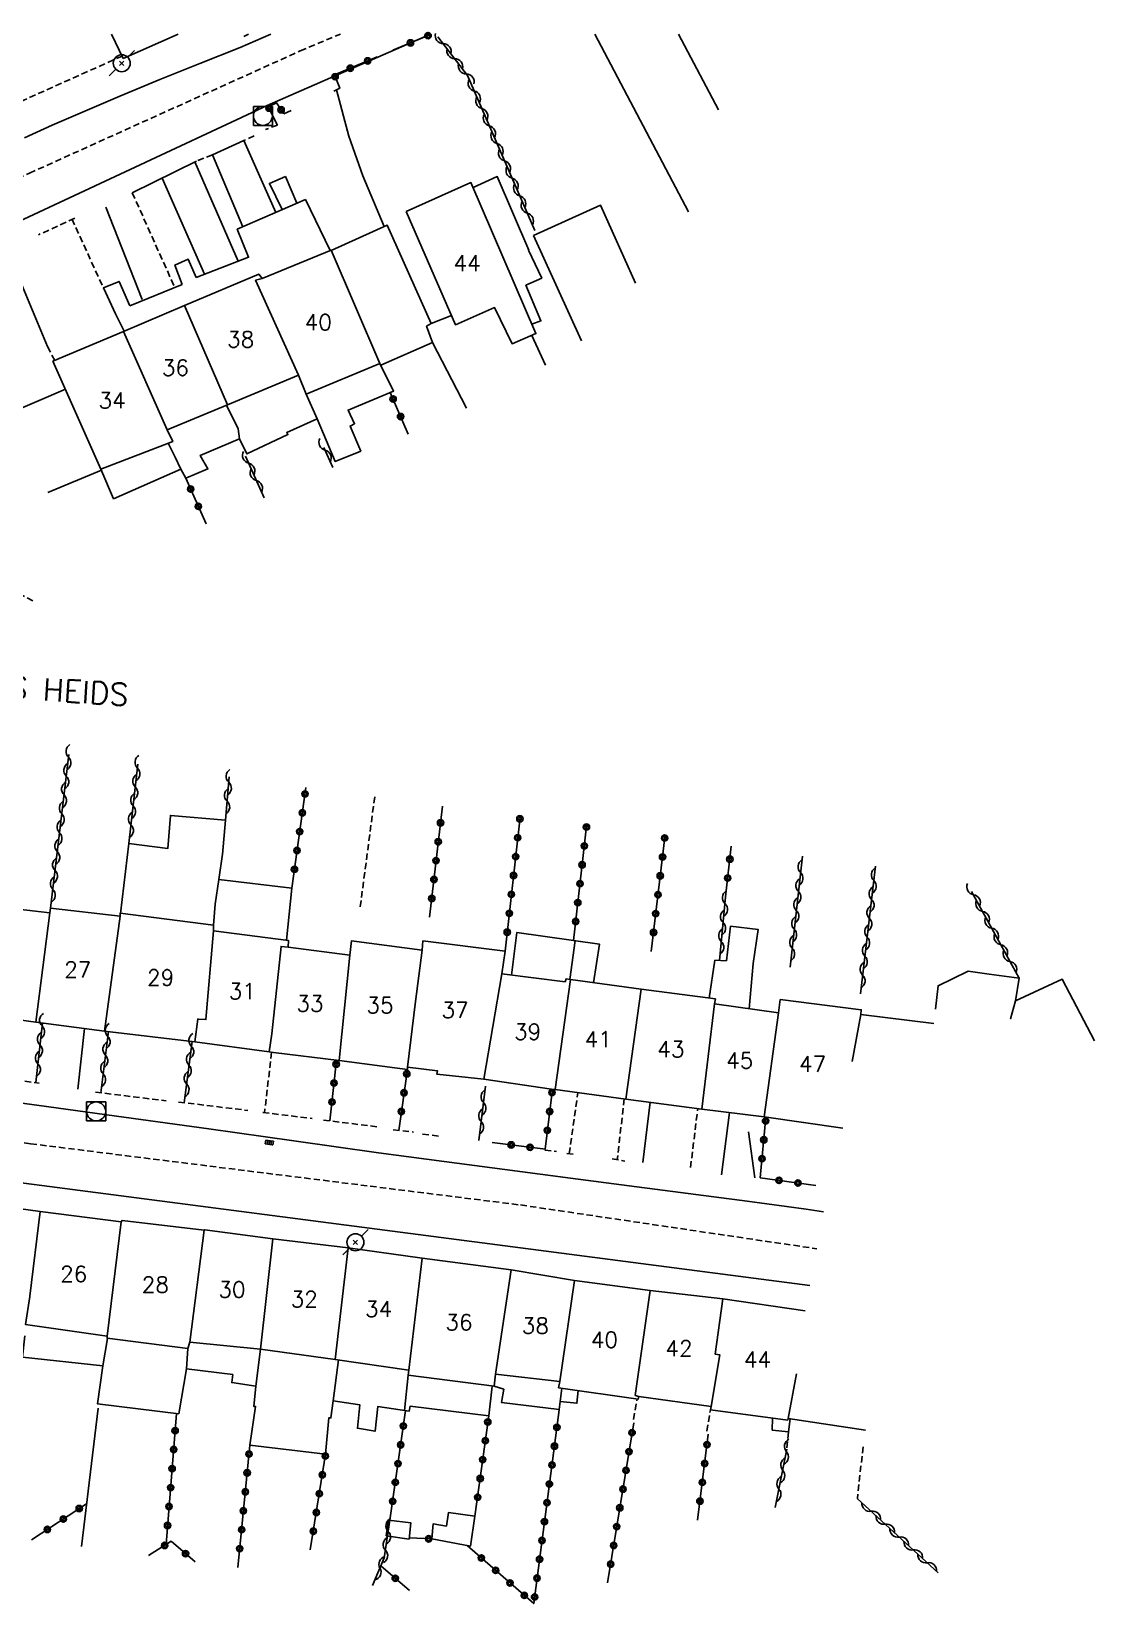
# Model space of a CAD drawing. Header units: millimetres. Extents: x 254999 to 256000, y 142999 to 144000.
# Drawn here: x 255484.3 to 255568.2, y 143876.2 to 144000.2 of the extents above; entities that cross this region are included whole.
import ezdxf
from ezdxf.enums import TextEntityAlignment as Align

# ---------------------------------------------------------------- set-up
doc = ezdxf.new("R2010")
doc.units = ezdxf.units.MM
doc.linetypes.add('DASHED', pattern=[0.75, 0.5, -0.25])
doc.layers.get('0').update_dxf_attribs({"linetype": 'CONTINUOUS'})
for name, color, linetype in [('W0001', 6, 'DASHED'), ('W0008', 7, 'CONTINUOUS'), ('W0014', 7, 'CONTINUOUS'), ('W0017', 7, 'CONTINUOUS'), ('W0101', 7, 'CONTINUOUS'), ('W0104', 1, 'CONTINUOUS'), ('W0105', 7, 'CONTINUOUS'), ('W0112', 1, 'DASHED'), ('W0300', 7, 'CONTINUOUS'), ('W0310', 3, 'CONTINUOUS'), ('W0323', 7, 'CONTINUOUS'), ('W0333', 7, 'CONTINUOUS'), ('W0401', 7, 'CONTINUOUS'), ('W0420', 7, 'CONTINUOUS'), ('W0473', 7, 'CONTINUOUS'), ('W0989', 7, 'CONTINUOUS'), ('W0991', 7, 'CONTINUOUS'), ('W1102', 7, 'CONTINUOUS')]:
    doc.layers.add(name, color=color, linetype=linetype)
doc.styles.get("Standard").update_dxf_attribs({"font": 'romans.shx', "width": 0.85})

# ---------------------------------------------------------------- blocks, each defined once
blk = doc.blocks.new('T473')
for p, q in [((-0.166667, 0.166667), (0.166667, -0.166667)), ((-0.166667, -0.166667), (0.166667, 0.166667)), ((0.500001, 0.500001), (1.000002, 1.000002)), ((-1.000002, -1.000002), (-0.500001, -0.500001))]:
    blk.add_line(p, q)
blk.add_ellipse((0, 0), major_axis=(0.471405, 0.471405), ratio=1, start_param=5.4977871438, end_param=11.780972451)
blk = doc.blocks.new('T401')
for p, q in [((-0.3, 0.3), (0, 0.3)), ((-0.3, -0.25), (-0.3, 0.3)), ((-0.3, 0.15), (0, 0.15)), ((-0.3, 0), (0, 0)), ((0, 0.3), (0, -0.25)), ((-0.3, -0.15), (0, -0.15)), ((-0.3, -0.25), (-0.3, -0.3)), ((-0.3, -0.3), (0, -0.3)), ((0, -0.3), (0, -0.25))]:
    blk.add_line(p, q)
blk = doc.blocks.new('T420')
for p, q in [((0.75, 0.75), (-0.75, 0.75)), ((-0.75, 0.75), (-0.75, -0.75)), ((0.75, 0.75), (0.75, -0.75)), ((0.75, -0.75), (-0.75, -0.75))]:
    blk.add_line(p, q)
blk.add_ellipse((0, 0), major_axis=(-0.53, 0.53), ratio=1, start_param=3.926991, end_param=10.210176)
blk = doc.blocks.new('t310o')
at = {"color": 0, "linetype": 'Continuous'}
for centre, start, end in [((-0.5, 0.38), 216.8699, 323.1304), ((0.5, -0.37), 36.8699, 143.1303)]:
    blk.add_arc(centre, 0.625, start, end, dxfattribs=at)
blk = doc.blocks.new('t323o')
at = {"color": 0, "linetype": 'Continuous'}
for radius in [0.25, 0.15]:
    blk.add_circle((0, 0), radius, dxfattribs=at)

msp = doc.modelspace()

# ---------------------------------------------------------------- linework, layer by layer
at = {"layer": 'W0001'}
for points in [[(255390.5, 143924.52), (255403.19, 143938.82), (255411.83, 143949.71), (255424.37, 143964.66), (255438.06, 143980.4), (255446.26, 143978.97), (255453.14, 143978.86), (255459.47, 143979.39), (255465.38, 143980.71), (255471.64, 143983.3), (255484.16, 143989.03), (255505.51, 143998.67), (255508.68, 144000)], [(255390.5, 143924.52), (255409.2, 143922.14), (255425.9, 143920.15), (255457.73, 143916.13), (255484.25, 143912.48), (255522.9, 143907.65), (255546.25, 143904.2)]]:
    msp.add_lwpolyline(points, dxfattribs=at)
at = {"layer": 'W0008'}
for points in [[(255503.2, 144000), (255500.77, 143998.94)], [(255502.91, 143994.36), (255515.78, 144000)], [(255500.77, 143998.94), (255497.59, 143997.69), (255494.43, 143996.41), (255491.28, 143995.11), (255488.15, 143993.77), (255485.96, 143992.81), (255483.78, 143991.82)]]:
    msp.add_lwpolyline(points, dxfattribs=at)
at = {"layer": 'W0014'}
for points in [[(255479.68, 143983.53), (255502.91, 143994.36)], [(255498.6, 143990.49), (255501.06, 143991.6)], [(255492.27, 143987.48), (255497.33, 143989.99)], [(255423.73, 143917.17), (255545.7, 143901.29)], [(255511.7, 143911.76), (255505.01, 143912.72), (255498.31, 143913.66), (255491.61, 143914.59), (255484.92, 143915.5), (255477.35, 143916.51)], [(255546.8, 143907.11), (255545.43, 143907.33), (255540.77, 143907.94), (255536.12, 143908.55), (255531.47, 143909.16), (255526.82, 143909.77), (255523.04, 143910.27), (255519.26, 143910.77), (255515.48, 143911.26), (255511.7, 143911.76)]]:
    msp.add_lwpolyline(points, dxfattribs=at)
at = {"layer": 'W0017'}
for points in [[(255508.37, 143995.61), (255509.36, 143991.96), (255510.46, 143988.82), (255512.13, 143984.83)], [(255501.06, 143991.6), (255503.59, 143985.94)], [(255497.19, 143989.92), (255500.62, 143982.08)], [(255498.6, 143990.49), (255500.98, 143984.8)], [(255494.62, 143988.65), (255497.97, 143981.07)], [(255490.19, 143986.34), (255493.04, 143979.08)], [(255485.58, 143975.35), (255482.42, 143982.94)], [(255487.97, 143916.78), (255488.49, 143921.57)], [(255532.55, 143911), (255533.12, 143915.75)], [(255538.74, 143910.02), (255539.38, 143914.94)], [(255540.86, 143913.43), (255541.37, 143909.8)]]:
    msp.add_lwpolyline(points, dxfattribs=at)
at = {"layer": 'W0101'}
msp.add_lwpolyline([(255513.88, 143986), (255518.98, 143988.29), (255524.1, 143976.38), (255522.23, 143975.58), (255520.84, 143978.43), (255517.76, 143977.08)], close=True, dxfattribs=at)
for points in [[(255502.51, 143980.73), (255507.95, 143982.96), (255511.8, 143974.01), (255505.99, 143971.61), (255505.37, 143973.1)], [(255496.39, 143978.59), (255502.24, 143981.07), (255502.51, 143980.73), (255502.51, 143980.73)], [(255491.57, 143976.54), (255496.39, 143978.59)], [(255486.01, 143974.2), (255491.57, 143976.54)], [(255495.01, 143968.78), (255495.46, 143967.88), (255489.8, 143965.68), (255486.01, 143974.2)], [(255505.37, 143973.1), (255499.77, 143970.76)], [(255499.77, 143970.76), (255495.01, 143968.78), (255495.01, 143968.78)], [(255480.75, 143931.28), (255485.77, 143930.7)], [(255485.77, 143930.7), (255485.83, 143931.05), (255491.32, 143930.42)], [(255491.32, 143930.42), (255491.3, 143930.66), (255498.67, 143929.72), (255498.67, 143929.28)], [(255498.67, 143929.28), (255504.6, 143928.51), (255504.57, 143927.98), (255504.57, 143927.98)], [(255504.57, 143927.98), (255509.43, 143927.36), (255509.43, 143927.36)], [(255509.43, 143927.36), (255509.55, 143928.48), (255515.13, 143927.75)], [(255515.13, 143927.75), (255515.19, 143928.48), (255521.67, 143927.68), (255521.41, 143925.87)], [(255526.84, 143925.43), (255526.49, 143925.48), (255526.41, 143925.26), (255521.41, 143925.87)], [(255532.4, 143924.67), (255526.84, 143925.43)], [(255561.92, 143923.76), (255562.21, 143925.54), (255559.85, 143925.86), (255558.19, 143926.1), (255555.82, 143924.94), (255555.63, 143923.09)], [(255568.17, 143920.61), (255565.6, 143925.47), (255561.92, 143923.76)], [(255538.18, 143923.51), (255538.26, 143923.91), (255532.4, 143924.67)], [(255543.23, 143922.81), (255538.18, 143923.51)], [(255549.74, 143922.68), (255549.77, 143923.05), (255543.38, 143923.85), (255543.24, 143922.81), (255543.23, 143922.81)], [(255479.45, 143922.78), (255484.67, 143922.07)], [(255484.67, 143922.07), (255490.08, 143921.36)], [(255555.48, 143921.96), (255549.74, 143922.68)], [(255490.08, 143921.36), (255497.19, 143920.52)], [(255497.19, 143920.52), (255503.06, 143919.74)], [(255503.06, 143919.74), (255503.41, 143919.69), (255508.59, 143919.04), (255508.59, 143919.04)], [(255508.59, 143919.04), (255513.97, 143918.34), (255513.98, 143918.55), (255513.98, 143918.53), (255513.98, 143918.53)], [(255513.98, 143918.53), (255516.35, 143918.23), (255516.28, 143917.98), (255520.01, 143917.58)], [(255520.01, 143917.58), (255520.01, 143917.58), (255525.33, 143916.79), (255525.63, 143916.75)], [(255525.63, 143916.75), (255531.2, 143916), (255531.19, 143916)], [(255531.19, 143916), (255537.18, 143915.21)], [(255537.18, 143915.21), (255542.11, 143914.61), (255542.11, 143914.6), (255542.11, 143914.6)], [(255542.11, 143914.6), (255548.3, 143913.71)], [(255480.62, 143907.73), (255485, 143907.13)], [(255485, 143907.13), (255485, 143907.13), (255491.4, 143906.32), (255491.4, 143906.32)], [(255491.4, 143906.32), (255491.47, 143906.43), (255497.93, 143905.66), (255497.93, 143905.66)], [(255497.93, 143905.66), (255498, 143905.7), (255503.36, 143904.97)], [(255503.36, 143904.97), (255503.36, 143904.97), (255509.3, 143904.28), (255509.3, 143904.28)], [(255509.3, 143904.28), (255515.14, 143903.45)], [(255515.14, 143903.45), (255522.14, 143902.53)], [(255522.14, 143902.53), (255522.14, 143902.53), (255527.15, 143901.69)], [(255527.15, 143901.69), (255533.11, 143900.91), (255533.11, 143900.91)], [(255533.11, 143900.91), (255538.84, 143900.26)], [(255484.2, 143900.44), (255483.84, 143898.23), (255490.29, 143897.3)], [(255538.84, 143900.26), (255538.84, 143900.26), (255545.34, 143899.29)], [(255490.29, 143897.3), (255490.28, 143897.14), (255496.66, 143896.32), (255496.81, 143896.84)], [(255496.81, 143896.84), (255496.8, 143896.83), (255502.38, 143896.27), (255502.38, 143896.27)], [(255502.38, 143896.27), (255508.26, 143895.47)], [(255508.26, 143895.47), (255514.09, 143894.62)], [(255514.09, 143894.62), (255514.04, 143894.23), (255520.82, 143893.35), (255520.93, 143894.32)], [(255520.93, 143894.32), (255525.99, 143893.73)], [(255525.99, 143893.73), (255525.88, 143893.24)], [(255532.23, 143892.55), (255532.18, 143892.34), (255525.88, 143893.24)], [(255537.92, 143891.76), (255532.23, 143892.55)], [(255544.01, 143890.8), (255543.97, 143890.69), (255537.87, 143891.49), (255537.92, 143891.76)], [(255550.1, 143889.88), (255550.1, 143889.88), (255544.01, 143890.8)]]:
    msp.add_lwpolyline(points, dxfattribs=at)
at = {"layer": 'W0104'}
for points in [[(255490.62, 144000), (255491.56, 143998.08)], [(255491.56, 143998.08), (255495.9, 144000)], [(255528.76, 144000), (255536.14, 143985.98)], [(255538.51, 143994.04), (255535.36, 144000)], [(255519.15, 143987.89), (255521.05, 143988.76), (255523.54, 143982.95), (255523.53, 143982.95), (255524.56, 143980.76), (255523.32, 143980.19), (255524.5, 143977.38), (255523.79, 143977.12)], [(255531.96, 143980.35), (255529.21, 143986.5), (255523.91, 143984.11)], [(255507.96, 143982.93), (255512.38, 143984.94), (255512.37, 143984.94), (255515.84, 143977.18), (255515.83, 143977.18), (255517.44, 143977.81)], [(255523.91, 143984.11), (255527.7, 143975.8)], [(255515.83, 143977.18), (255515.48, 143976.96), (255515.96, 143975.69)], [(255523.77, 143976.24), (255524.85, 143973.9)], [(255515.96, 143975.69), (255511.86, 143973.89)], [(255518.62, 143970.5), (255515.96, 143975.69)], [(255496.1, 143965.68), (255496.5, 143964.97), (255498.23, 143965.71), (255497.63, 143966.77), (255500.73, 143968.07), (255501.3, 143966.89), (255504.54, 143968.41), (255504.45, 143968.59), (255506.86, 143969.66), (255508.26, 143966.3), (255510.29, 143967.11), (255509.45, 143969.09), (255509.8, 143969.27), (255509.29, 143970.34), (255509.29, 143970.35), (255512.88, 143971.84), (255511.8, 143974.01)], [(255486.99, 143972), (255482.48, 143970.04)], [(255506.86, 143969.66), (255505.99, 143971.61)], [(255500.73, 143968.07), (255500.63, 143968.88), (255499.7, 143970.73)], [(255495.1, 143967.74), (255495.65, 143966.63), (255495.64, 143966.64), (255496.1, 143965.68)], [(255489.83, 143965.6), (255485.61, 143963.84)], [(255489.8, 143965.68), (255490.79, 143963.35), (255496.1, 143965.68)], [(255499.62, 143938.01), (255495.28, 143938.38), (255495.06, 143935.76), (255492, 143936.15), (255491.33, 143930.65)], [(255504.42, 143928.54), (255504.85, 143932.64), (255499.1, 143933.33), (255499.39, 143935.31), (255499.39, 143935.3), (255499.62, 143938.01)], [(255498.67, 143929.72), (255498.8, 143931.39), (255498.8, 143931.38), (255499.1, 143933.33)], [(255522.17, 143925.77), (255522.6, 143929.15), (255529.11, 143928.23), (255528.64, 143925.18)], [(255537.78, 143923.97), (255538.23, 143926.96), (255539.13, 143926.91), (255539.13, 143926.92), (255539.46, 143929.64), (255541.63, 143929.38), (255541.25, 143926.69), (255540.92, 143923.13)], [(255526.79, 143925.44), (255527.2, 143928.5)], [(255527.15, 143901.69), (255527.15, 143901.69), (255527.15, 143901.69)], [(255483.8, 143897.34), (255483.62, 143895.66), (255489.95, 143894.97), (255489.52, 143891.98), (255495.93, 143891.18), (255496.55, 143894.72), (255500.19, 143894.27), (255500.12, 143893.64), (255502.01, 143893.37)], [(255489.95, 143894.97), (255490.32, 143897.13)], [(255496.55, 143894.72), (255496.66, 143896.32)], [(255502.01, 143893.37), (255502.39, 143896.27)], [(255508.11, 143892.2), (255508.54, 143895.43)], [(255502.01, 143893.37), (255501.85, 143891.77), (255502, 143891.77), (255501.54, 143888.7), (255507.52, 143888), (255507.77, 143890.86), (255507.94, 143890.86), (255508.11, 143892.2), (255510.21, 143891.9), (255510.03, 143890.04), (255511.42, 143889.8), (255511.64, 143891.77), (255514.12, 143891.4), (255514.19, 143891.79), (255520.38, 143891.01), (255520.66, 143893.37)], [(255514.04, 143894.23), (255513.74, 143891.45)], [(255527.44, 143893.02), (255527.34, 143892.01), (255526.01, 143892.16), (255525.95, 143891.51), (255521.39, 143892.08), (255521.57, 143893.12), (255520.82, 143893.35)], [(255526.01, 143892.16), (255526.14, 143893.2)], [(255544.15, 143890.78), (255544.02, 143889.75), (255542.75, 143889.9), (255542.77, 143890.85)]]:
    msp.add_lwpolyline(points, dxfattribs=at)
for points in [[(255515.89, 143881.31), (255518.95, 143880.75), (255519.3, 143883.11), (255517.22, 143883.41), (255517.05, 143882.33), (255516, 143882.49)], [(255512.29, 143881.55), (255514.1, 143881.3), (255514.25, 143882.57), (255512.49, 143882.8)]]:
    msp.add_lwpolyline(points, close=True, dxfattribs=at)
at = {"layer": 'W0105'}
for points in [[(255504.1, 143986.16), (255503.09, 143988.23), (255504.35, 143988.76), (255505.25, 143986.66)], [(255497.31, 143980.81), (255496.67, 143982.25), (255495.63, 143981.78), (255496.2, 143980.26)], [(255492.08, 143978.58), (255491.23, 143980.49), (255489.99, 143979.98), (255490.95, 143977.93)]]:
    msp.add_lwpolyline(points, dxfattribs=at)
at = {"layer": 'W0112'}
for points in [[(255491.47, 143998.27), (255479.43, 143992.88)], [(255503.71, 143992.82), (255502.77, 143992.48)], [(255501.88, 143991.97), (255501.06, 143991.6)], [(255498.6, 143990.49), (255497.33, 143989.99)], [(255492.27, 143987.48), (255495.64, 143979.97)], [(255487.73, 143985.48), (255484.88, 143984.18)], [(255489.89, 143980.19), (255487.52, 143985.39)], [(255485.58, 143975.35), (255486.15, 143974.25)], [(255484.43, 143955.31), (255479.74, 143957.69), (255475.05, 143959.02)], [(255511.39, 143939.84), (255510.22, 143930.94)], [(255503.26, 143919.71), (255502.7, 143914.93)], [(255480.07, 143917.87), (255484.93, 143917.27)], [(255489.37, 143916.55), (255494.95, 143915.87)], [(255495.92, 143915.77), (255501.38, 143915.11)], [(255526.74, 143911.69), (255527.42, 143916.51)], [(255531.07, 143916.02), (255530.52, 143911.22)], [(255502.57, 143914.95), (255506.45, 143914.47)], [(255507.34, 143914.35), (255511.67, 143913.81)], [(255536.3, 143910.6), (255536.87, 143915.25)], [(255512.85, 143913.58), (255514.45, 143913.4)], [(255515.17, 143913.24), (255516.53, 143913.07)], [(255524.8, 143911.98), (255525.74, 143911.88)], [(255526.55, 143911.72), (255527.24, 143911.62)], [(255530.12, 143911.28), (255531.12, 143911.12)], [(255531.81, 143890.73), (255532.08, 143892.35)], [(255537.58, 143889.81), (255537.87, 143891.49)], [(255544.02, 143889.74), (255543.9, 143888.44)], [(255549.91, 143888.58), (255549.46, 143884.51)]]:
    msp.add_lwpolyline(points, dxfattribs=at)
at = {"layer": 'W0300'}
msp.add_lwpolyline([(255489.59, 143891.62), (255488.26, 143880.71)], dxfattribs=at)
at = {"layer": 'W0310'}
for points in [[(255516.38, 143999.79), (255518.7, 143996.74), (255524.01, 143984.5)], [(255502.68, 143963.42), (255501.21, 143966.7)], [(255508.08, 143965.82), (255507.38, 143967.4)], [(255485.83, 143931.05), (255487.27, 143943.18)], [(255492, 143936.15), (255492.71, 143942.43)], [(255499.62, 143938.01), (255499.92, 143941.43)], [(255544.16, 143926.42), (255545.12, 143935.17)], [(255550.89, 143934.37), (255549.7, 143924.3)], [(255538.58, 143926.94), (255539.07, 143931.95)], [(255558.47, 143932.38), (255562.21, 143925.54)], [(255484.67, 143917.3), (255485.18, 143922.01)], [(255489.78, 143916.5), (255490.38, 143921.33)], [(255496.37, 143915.71), (255496.98, 143920.55)], [(255519.61, 143912.75), (255520.13, 143917.01)], [(255543.9, 143888.39), (255542.98, 143883.78)], [(255549.45, 143884.5), (255555.83, 143878.64)], [(255512.58, 143882.79), (255512.14, 143879.82), (255511.21, 143877.63)]]:
    msp.add_lwpolyline(points, dxfattribs=at)
at = {"layer": 'W0323'}
for points in [[(255501.07, 143999.81), (255501.44, 144000)], [(255515.8, 143999.97), (255512.82, 143998.74)], [(255508.16, 143995.51), (255508.63, 143995.73), (255508.22, 143996.78), (255511.59, 143998.21)], [(255504.21, 143993.72), (255503.65, 143994.58), (255502.99, 143994.26), (255503.71, 143992.82)], [(255504.21, 143993.72), (255504.81, 143993.98)], [(255512.62, 143971.73), (255514.02, 143968.46)], [(255498.09, 143961.38), (255496.5, 143964.97)], [(255504.85, 143932.64), (255505.96, 143940.59)], [(255515.72, 143930.34), (255516.73, 143939.1)], [(255521.67, 143927.68), (255522.85, 143938.25)], [(255527.07, 143928.52), (255528.1, 143937.53)], [(255533.2, 143927.65), (255534.27, 143936.67)], [(255539.07, 143931.95), (255539.51, 143935.95)], [(255507.85, 143914.28), (255508.38, 143919.07)], [(255513.28, 143913.53), (255513.97, 143918.34)], [(255525.4, 143916.78), (255524.83, 143912.05)], [(255541.8, 143909.8), (255542.25, 143914.58)], [(255520.66, 143912.58), (255524.85, 143912.05)], [(255541.8, 143909.8), (255546.18, 143909.18)], [(255495.76, 143891.2), (255494.93, 143880.88)], [(255513.83, 143891.44), (255512.58, 143882.8)], [(255525.94, 143891.5), (255523.93, 143876.21), (255518.67, 143880.8)], [(255520.38, 143891.01), (255519.3, 143883.11)], [(255529.76, 143877.84), (255531.82, 143890.48)], [(255537.7, 143889.57), (255536.86, 143882.8)], [(255501.54, 143888.7), (255500.59, 143879.06)], [(255507.52, 143888), (255506.31, 143880.44)], [(255488.67, 143884.09), (255484.32, 143881.24)], [(255495.33, 143881.13), (255493.55, 143880)], [(255495.33, 143881.13), (255497.22, 143879.51)], [(255515.89, 143881.31), (255514.14, 143881.4)], [(255514.13, 143877.24), (255511.88, 143879.2)]]:
    msp.add_lwpolyline(points, dxfattribs=at)
at = {"layer": 'W0333'}
for points in [[(255497.31, 143980.81), (255501.44, 143982.4), (255500.55, 143984.61), (255505.92, 143986.95), (255507.88, 143982.93)], [(255492.08, 143978.58), (255496.2, 143980.26)], [(255490.95, 143977.93), (255491.63, 143976.57)]]:
    msp.add_lwpolyline(points, dxfattribs=at)
at = {"layer": 'W1102'}
for points in [[(255505.37, 143973.1), (255502, 143980.59), (255502.51, 143980.73)], [(255499.77, 143970.76), (255496.39, 143978.59)], [(255491.57, 143976.54), (255495.01, 143968.78)], [(255484.67, 143922.07), (255485.77, 143930.7)], [(255490.08, 143921.36), (255491.32, 143930.42)], [(255497.19, 143920.52), (255497.43, 143922.32), (255497.48, 143922.31), (255498.07, 143922.27), (255498.67, 143929.28)], [(255504.57, 143927.98), (255504, 143928.05), (255503.27, 143921.16), (255503.06, 143919.74)], [(255509.43, 143927.36), (255508.59, 143919.04)], [(255513.98, 143918.53), (255514.62, 143923.71), (255515.13, 143927.75)], [(255521.41, 143925.87), (255520.01, 143917.58)], [(255526.84, 143925.43), (255525.63, 143916.75)], [(255531.19, 143916), (255532.4, 143924.67)], [(255538.18, 143923.51), (255537.18, 143915.21)], [(255561.92, 143923.76), (255561.55, 143922.34), (255561.55, 143922.34)], [(255542.11, 143914.6), (255543.23, 143922.81)], [(255549.74, 143922.68), (255549.04, 143918.97)], [(255484.2, 143900.45), (255485, 143907.13)], [(255490.29, 143897.3), (255491.4, 143906.32)], [(255496.81, 143896.84), (255497.93, 143905.66)], [(255502.38, 143896.27), (255503.36, 143904.97)], [(255508.26, 143895.47), (255509.3, 143904.28)], [(255514.09, 143894.62), (255515.14, 143903.45)], [(255520.93, 143894.32), (255522.14, 143902.53)], [(255525.99, 143893.73), (255527.15, 143901.69)], [(255532.23, 143892.55), (255531.94, 143892.63), (255533.11, 143900.91)], [(255537.92, 143891.76), (255538.62, 143895.83), (255538.25, 143895.88), (255538.84, 143900.26)], [(255544.01, 143890.8), (255544.67, 143894.33)]]:
    msp.add_lwpolyline(points, dxfattribs=at)

# ---------------------------------------------------------------- block references
at = {"layer": 'W0310'}
for p, rotation in [((255516.79, 143999.25), 307.2638204399175), ((255517.7, 143998.06), 307.2638204399175), ((255518.61, 143996.86), 307.2638204399175), ((255519.24, 143995.51), 293.4614029989335), ((255519.83, 143994.13), 293.4614029989335), ((255520.43, 143992.76), 293.4614029989335), ((255521.03, 143991.38), 293.4614029989335), ((255521.62, 143990), 293.4614029989335), ((255522.22, 143988.63), 293.4614029989335), ((255522.82, 143987.25), 293.4614029989335), ((255523.42, 143985.88), 293.4614029989335), ((255507.48, 143967.19), 113.6773381431463), ((255501.45, 143966.16), 114.1554371163414), ((255502.06, 143964.79), 114.1554371163414), ((255487.24, 143942.97), 83.22614362385224), ((255492.68, 143942.11), 83.49081269098578), ((255487.07, 143941.48), 83.22614362385224), ((255492.51, 143940.62), 83.49081269098578), ((255499.88, 143940.99), 85.08098054805406), ((255486.89, 143939.99), 83.22614362385224), ((255499.75, 143939.5), 85.08098054805406), ((255486.71, 143938.5), 83.22614362385224), ((255492.34, 143939.13), 83.49081269098578), ((255486.54, 143937.01), 83.22614362385224), ((255492.17, 143937.64), 83.49081269098578), ((255486.36, 143935.52), 83.22614362385224), ((255486.18, 143934.03), 83.22614362385224), ((255544.98, 143933.87), 83.71301369645302), ((255550.75, 143933.24), 263.2528344592051), ((255486.01, 143932.54), 83.22614362385224), ((255544.81, 143932.38), 83.71301369645302), ((255558.62, 143932.12), 298.6651881135858), ((255539.02, 143931.42), 84.42531547200025), ((255544.65, 143930.89), 83.71301369645302), ((255550.58, 143931.75), 263.2528344592051), ((255559.33, 143930.8), 298.6651881135858), ((255538.87, 143929.93), 84.42531547200025), ((255544.48, 143929.4), 83.71301369645302), ((255550.4, 143930.26), 263.2528344592051), ((255560.05, 143929.48), 298.6651881135858), ((255538.73, 143928.44), 84.42531547200025), ((255550.23, 143928.77), 263.2528344592051), ((255560.77, 143928.17), 298.6651881135858), ((255544.32, 143927.91), 83.71301369645302), ((255550.05, 143927.28), 263.2528344592051), ((255561.49, 143926.85), 298.6651881135858), ((255549.87, 143925.79), 263.2528344592051), ((255485.16, 143921.77), 83.71596221820796), ((255490.33, 143920.97), 82.95974930745159), ((255484.99, 143920.28), 83.71596221820796), ((255490.15, 143919.48), 82.95974930745159), ((255496.93, 143920.18), 82.86477023993305), ((255484.83, 143918.79), 83.71596221820796), ((255496.74, 143918.69), 82.86477023993305), ((255489.97, 143917.99), 82.95974930745159), ((255496.56, 143917.2), 82.86477023993305), ((255519.97, 143915.73), 82.98104999700762), ((255519.79, 143914.24), 82.98104999700762), ((255543.86, 143888.19), 258.7427224738723), ((255543.57, 143886.72), 258.7427224738723), ((255543.27, 143885.25), 258.7427224738723), ((255550.55, 143883.49), 317.4168786469892), ((255551.66, 143882.47), 317.4168786469892), ((255512.45, 143881.91), 261.5296590105046), ((255552.76, 143881.46), 317.4168786469892), ((255512.23, 143880.43), 261.5296590105046), ((255553.87, 143880.44), 317.4168786469892), ((255511.8, 143879.01), 246.8340840878956), ((255554.97, 143879.43), 317.4168786469892)]:
    msp.add_blockref('t310o', p, dxfattribs=dict(at, rotation=rotation))
at = {"layer": 'W0323'}
for p, rotation in [((255515.6, 143999.88), 202.4381130193304), ((255514.21, 143999.31), 202.4381130193304), ((255509.46, 143997.31), 23.07547105655282), ((255510.84, 143997.89), 23.07547105655282), ((255508.27, 143996.64), 111.7919375447017), ((255503.05, 143994.16), 296.2794473305249), ((255504.01, 143994.03), 123.0969970097681), ((255512.84, 143971.22), 293.1429143758107), ((255513.43, 143969.84), 293.1429143758107), ((255496.87, 143964.12), 113.929154739002), ((255497.48, 143962.75), 113.929154739002), ((255505.89, 143940.07), 82.01973631372655), ((255505.68, 143938.58), 82.01973631372655), ((255516.58, 143937.79), 83.43631301065787), ((255522.84, 143938.11), 83.63710204611303), ((255505.47, 143937.1), 82.01973631372655), ((255516.4, 143936.3), 83.43631301065787), ((255522.67, 143936.62), 83.63710204611303), ((255528.09, 143937.46), 83.44266837173697), ((255534.26, 143936.59), 83.21249872881468), ((255505.26, 143935.61), 82.01973631372655), ((255522.51, 143935.13), 83.63710204611303), ((255527.92, 143935.97), 83.44266837173697), ((255534.09, 143935.1), 83.21249872881468), ((255505.06, 143934.12), 82.01973631372655), ((255516.23, 143934.81), 83.43631301065787), ((255527.75, 143934.48), 83.44266837173697), ((255539.4, 143934.93), 83.68772600686287), ((255516.06, 143933.32), 83.43631301065787), ((255522.34, 143933.64), 83.63710204611303), ((255527.58, 143932.99), 83.44266837173697), ((255533.91, 143933.61), 83.21249872881468), ((255539.23, 143933.44), 83.68772600686287), ((255515.89, 143931.83), 83.43631301065787), ((255522.17, 143932.15), 83.63710204611303), ((255527.41, 143931.5), 83.44266837173697), ((255533.73, 143932.12), 83.21249872881468), ((255522.01, 143930.66), 83.63710204611303), ((255533.55, 143930.63), 83.21249872881468), ((255521.84, 143929.17), 83.63710204611303), ((255527.24, 143930.01), 83.44266837173697), ((255533.38, 143929.14), 83.21249872881468), ((255508.35, 143918.76), 83.6755893167067), ((255513.92, 143917.99), 81.84487401381074), ((255508.18, 143917.27), 83.6755893167067), ((255513.7, 143916.5), 81.84487401381074), ((255525.37, 143916.52), 263.1629597005902), ((255508.02, 143915.77), 83.6755893167067), ((255513.49, 143915.02), 81.84487401381074), ((255525.19, 143915.03), 263.1629597005902), ((255542.22, 143914.28), 84.6530941496913), ((255525.01, 143913.54), 263.1629597005902), ((255542.08, 143912.79), 84.6530941496913), ((255522.15, 143912.39), 352.7823266347584), ((255523.64, 143912.2), 352.7823266347584), ((255541.94, 143911.3), 84.6530941496913), ((255543.28, 143909.59), 351.877224940354), ((255544.77, 143909.38), 351.877224940354), ((255520.31, 143890.54), 262.2532943422395), ((255495.65, 143889.85), 265.4587259043382), ((255513.65, 143890.22), 261.791972019838), ((255525.76, 143890.12), 262.4969665332798), ((255531.69, 143889.69), 80.72307180908118), ((255495.53, 143888.36), 265.4587259043382), ((255501.48, 143888.01), 264.3585090866975), ((255513.44, 143888.73), 261.791972019838), ((255520.11, 143889.06), 262.2532943422395), ((255525.57, 143888.63), 262.4969665332798), ((255531.45, 143888.2), 80.72307180908118), ((255537.6, 143888.75), 262.8676913283566), ((255495.41, 143886.86), 265.4587259043382), ((255507.49, 143887.85), 260.9339691268208), ((255513.23, 143887.25), 261.791972019838), ((255519.91, 143887.57), 262.2532943422395), ((255525.37, 143887.14), 262.4969665332798), ((255531.21, 143886.72), 80.72307180908118), ((255537.41, 143887.26), 262.8676913283566), ((255501.33, 143886.52), 264.3585090866975), ((255507.26, 143886.37), 260.9339691268208), ((255513.01, 143885.77), 261.791972019838), ((255519.71, 143886.08), 262.2532943422395), ((255525.17, 143885.65), 262.4969665332798), ((255537.23, 143885.77), 262.8676913283566), ((255495.29, 143885.36), 265.4587259043382), ((255501.18, 143885.03), 264.3585090866975), ((255507.02, 143884.88), 260.9339691268208), ((255512.8, 143884.28), 261.791972019838), ((255519.51, 143884.6), 262.2532943422395), ((255524.98, 143884.17), 262.4969665332798), ((255530.97, 143885.24), 80.72307180908118), ((255537.04, 143884.29), 262.8676913283566), ((255486.83, 143882.88), 213.2145000790808), ((255488.08, 143883.71), 213.2145000790808), ((255495.17, 143883.87), 265.4587259043382), ((255501.03, 143883.53), 264.3585090866975), ((255506.78, 143883.4), 260.9339691268208), ((255530.72, 143883.76), 80.72307180908118), ((255485.57, 143882.06), 213.2145000790808), ((255495.05, 143882.37), 265.4587259043382), ((255500.89, 143882.04), 264.3585090866975), ((255506.55, 143881.92), 260.9339691268208), ((255524.78, 143882.68), 262.4969665332798), ((255530.48, 143882.28), 80.72307180908118), ((255494.82, 143880.8), 212.3916707197598), ((255500.74, 143880.55), 264.3585090866975), ((255515.64, 143881.32), 177.1913920810181), ((255524.59, 143881.19), 262.4969665332798), ((255530.24, 143880.8), 80.72307180908118), ((255496.47, 143880.15), 319.2093655712803), ((255519.8, 143879.81), 138.9445871535661), ((255524.39, 143879.71), 262.4969665332798), ((255530, 143879.32), 80.72307180908118), ((255513.01, 143878.21), 138.9405945772326), ((255520.93, 143878.83), 138.9445871535661), ((255524.19, 143878.22), 262.4969665332798), ((255522.06, 143877.84), 138.9445871535661), ((255523.19, 143876.86), 138.9445871535661), ((255524, 143876.73), 262.4969665332798)]:
    msp.add_blockref('t323o', p, dxfattribs=dict(at, rotation=rotation))
at = {"layer": 'W0401', "rotation": 81.96482817336828}
msp.add_blockref('T401', (255503.1, 143912.73), dxfattribs=at)
at = {"layer": 'W0420'}
for p in [(255502.57, 143993.55), (255489.42, 143915.03)]:
    msp.add_blockref('T420', p, dxfattribs=at)
at = {"layer": 'W0473'}
for p in [(255491.44, 143997.7), (255509.87, 143904.71)]:
    msp.add_blockref('T473', p, dxfattribs=at)

# ---------------------------------------------------------------- texts
at = {"layer": 'W0989'}
msp.add_text('RUE DES HEIDS', height=1.75, rotation=356.255, dxfattribs=at).set_placement((255473.71, 143949.08), align=Align.MIDDLE_LEFT)
at = {"layer": 'W0991'}
for s, p in [('44', (255518.68, 143981.93)), ('40', (255506.94, 143977.28)), ('38', (255500.82, 143975.92)), ('36', (255495.67, 143973.68)), ('34', (255490.68, 143971.11)), ('27', (255487.97, 143926.21)), ('29', (255494.51, 143925.59)), ('31', (255500.94, 143924.51)), ('33', (255506.28, 143923.54)), ('35', (255511.81, 143923.41)), ('37', (255517.73, 143923.03)), ('39', (255523.45, 143921.31)), ('41', (255529.02, 143920.72)), ('43', (255534.75, 143919.94)), ('45', (255540.18, 143919.05)), ('47', (255545.93, 143918.77)), ('26', (255487.65, 143902.21)), ('28', (255494.09, 143901.37)), ('30', (255500.13, 143900.98)), ('32', (255505.83, 143900.22)), ('34', (255511.7, 143899.45)), ('36', (255518.04, 143898.4)), ('38', (255524.06, 143898.13)), ('40', (255529.51, 143897.02)), ('42', (255535.39, 143896.34)), ('44', (255541.58, 143895.47))]:
    msp.add_text(s, height=1.25, dxfattribs=at).set_placement(p, align=Align.MIDDLE_CENTER)

doc.saveas('drawing.dxf')
